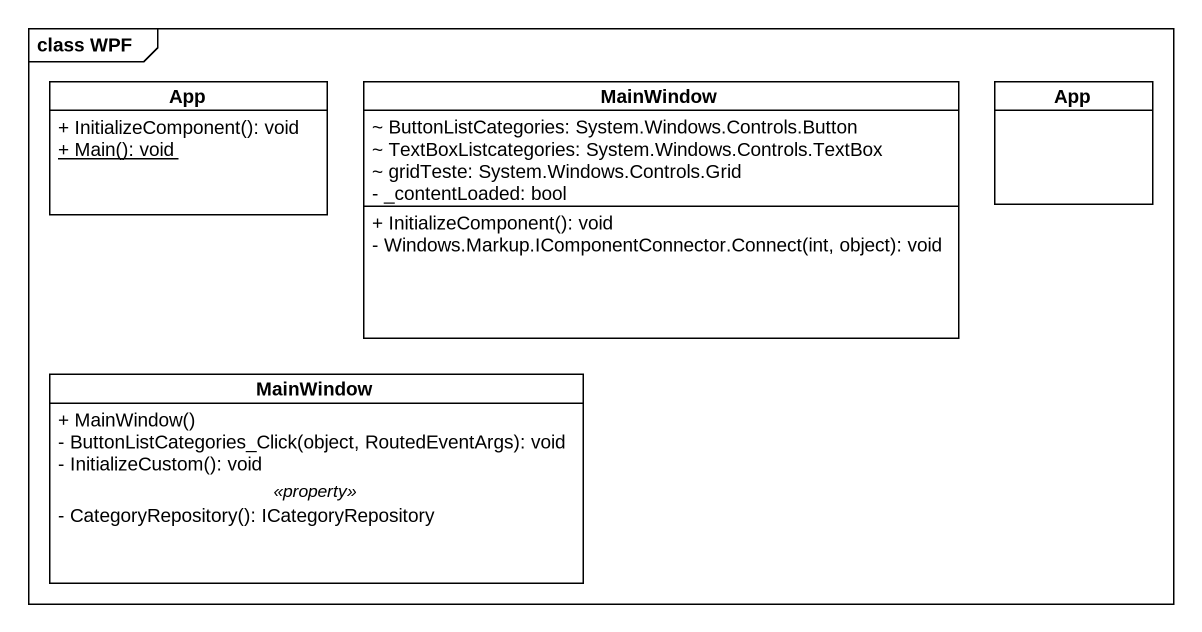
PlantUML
@startuml
mainframe class WPF
hide circle
hide empty members
skinparam classAttributeIconSize 0
class App {
  + InitializeComponent(): void
  {static} + Main(): void
}
class MainWindow {
  ~ ButtonListCategories: System.Windows.Controls.Button
  ~ TextBoxListcategories: System.Windows.Controls.TextBox
  ~ gridTeste: System.Windows.Controls.Grid
  - _contentLoaded: bool
  + InitializeComponent(): void
  - Windows.Markup.IComponentConnector.Connect(int, object): void
}
class "App" as App_2
class "MainWindow" as MainWindow_2 {
  + MainWindow()
  - ButtonListCategories_Click(object, RoutedEventArgs): void
  - InitializeCustom(): void
  .. <<property>> ..
  - CategoryRepository(): ICategoryRepository
}
@enduml
